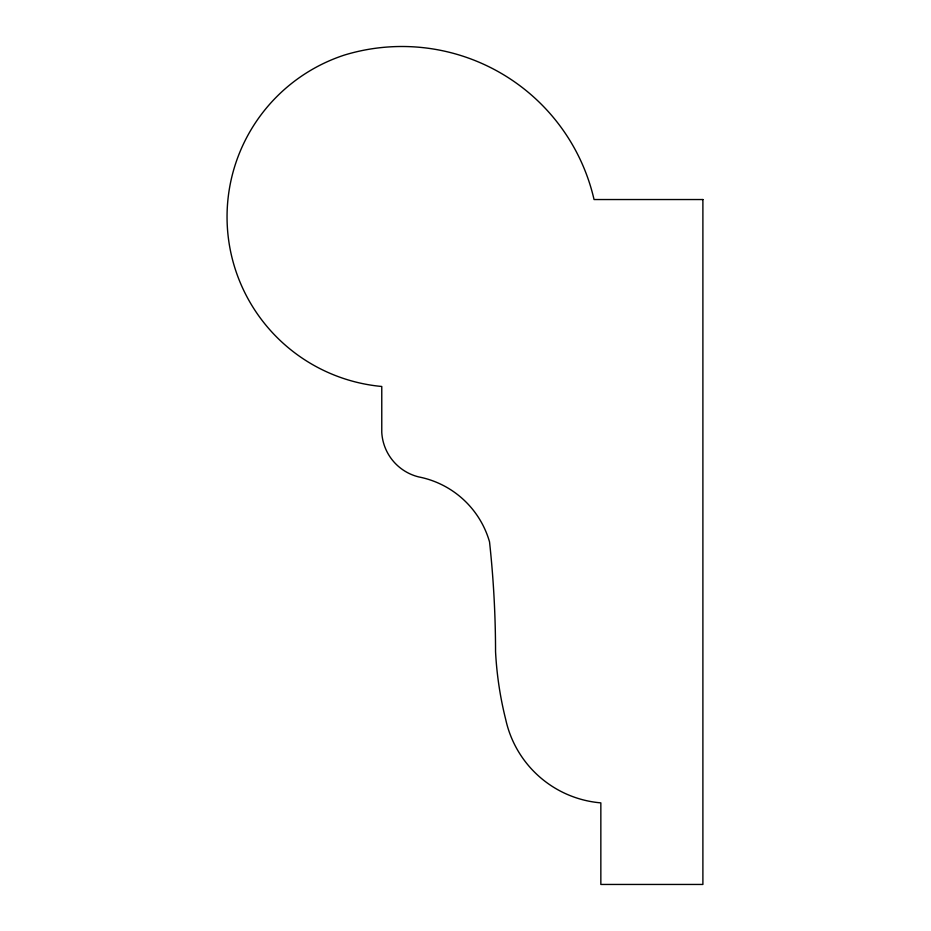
<?xml version="1.0" encoding="UTF-8"?>
<svg xmlns="http://www.w3.org/2000/svg" width="931" height="931" viewBox="0 0 931 931"><rect width="100%" height="100%" fill="white"/><g stroke="black" fill="none" stroke-linecap="round" stroke-linejoin="round"><path stroke-width="1.4" d="M702.893 199.537L594.048 199.537A197.151 197.151 0 0 0 344.4 55.069A170.28 170.28 0 0 0 381.768 386.481L381.768 432.368A48.668 48.668 0 0 0 418.601 476.893A92.006 92.006 0 0 1 489.531 541.865A1025.508 1025.508 0 0 1 495.548 651.607A352.512 352.512 0 0 0 505.742 719.593A106.46 106.46 0 0 0 600.844 802.871L600.844 884.45L702.893 884.45L702.893 199.537"/></g></svg>
